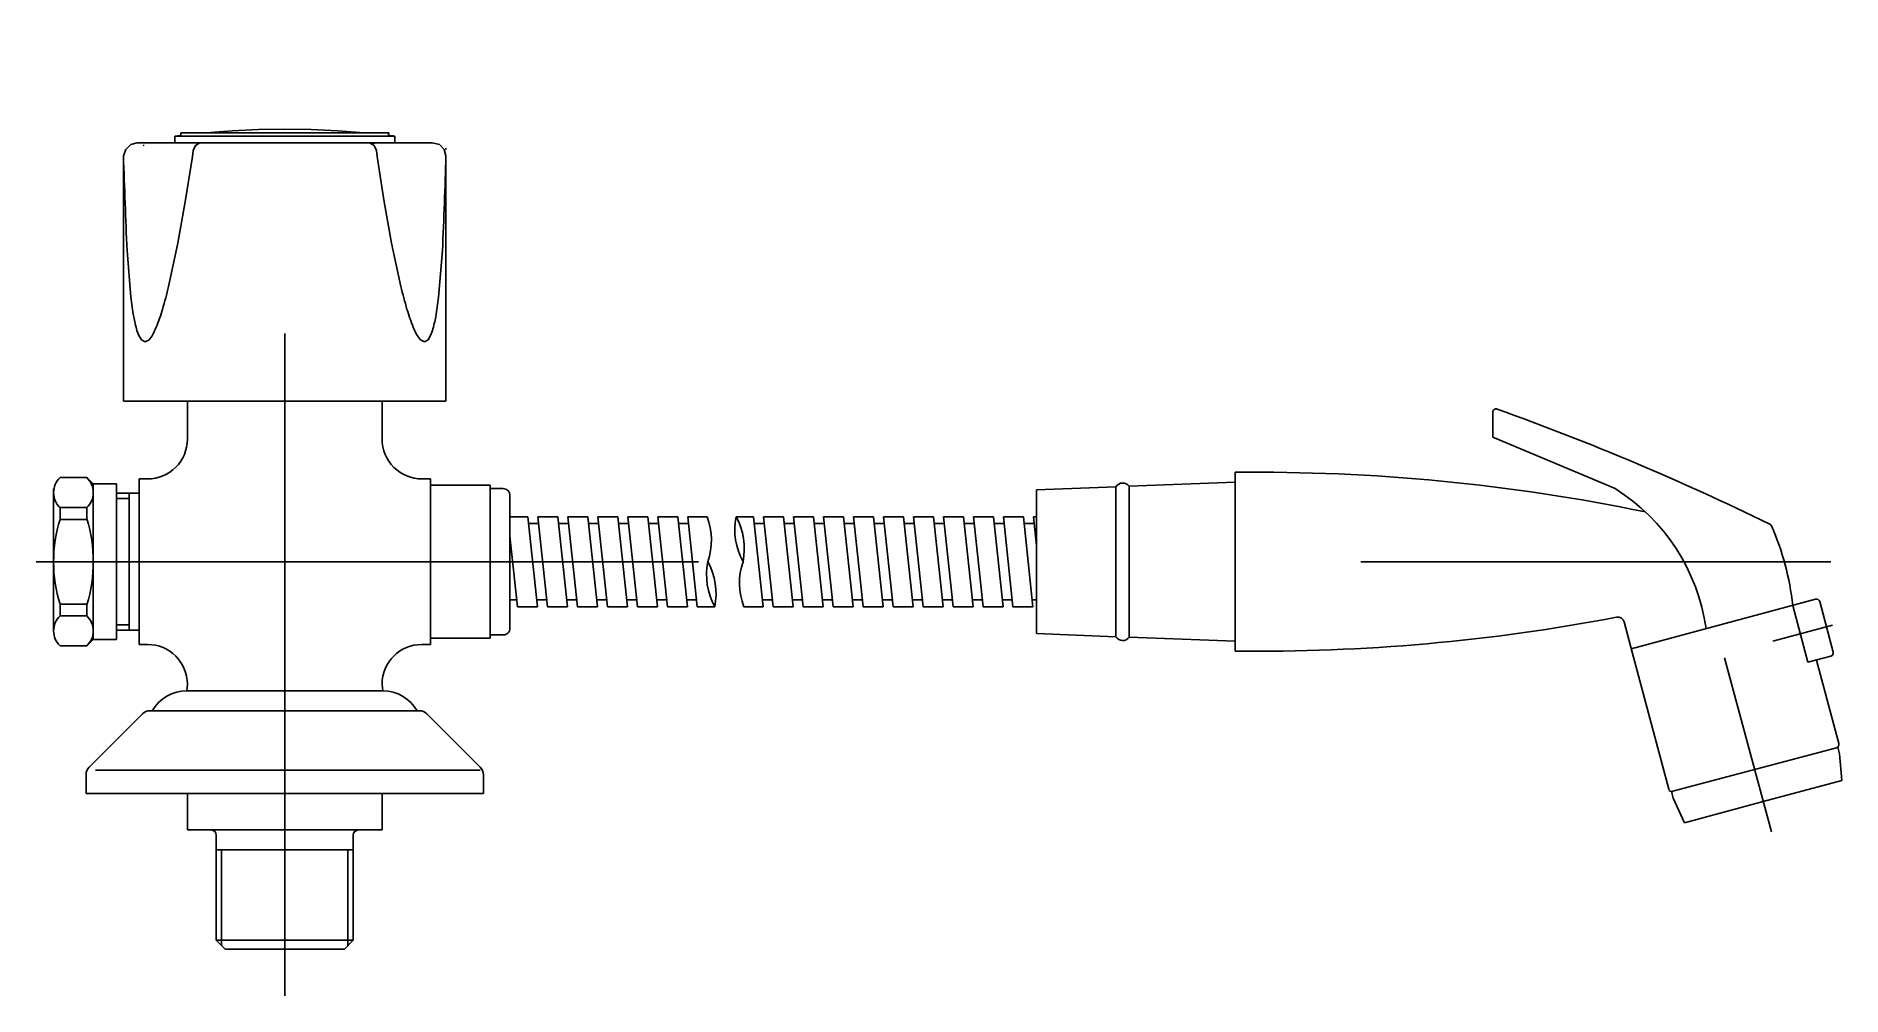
# Model space of a CAD drawing. Extents: x 32.786 to 33.059, y -0.015 to 0.13.
import ezdxf

# ---------------------------------------------------------------- set-up
doc = ezdxf.new("R2010")
doc.units = 0
doc.header["$LTSCALE"] = 0.2
doc.header["$MEASUREMENT"] = 0
doc.linetypes.add('AXES', pattern=[0.54, 0.3, -0.08, 0.08, -0.08])
doc.linetypes.add('CONTINU', pattern=[0])
doc.layers.get('0').update_dxf_attribs({"linetype": 'CONTINUOUS'})
doc.layers.add('DECA_EIXOS', color=5, linetype='AXES')

msp = doc.modelspace()

# ---------------------------------------------------------------- linework, layer by layer
at = {"linetype": 'CONTINU'}
for points in [[(32.80822, 0.11541), (32.80733, 0.1153)], [(32.80733, 0.1153), (32.80807, 0.11539)], [(32.82392, 0.1153), (32.80733, 0.1153)], [(32.80733, 0.1153), (32.80733, 0.1143)], [(32.80822, 0.1153), (32.80822, 0.1158)], [(32.81215, 0.1158), (32.80822, 0.1158)], [(32.80822, 0.1158), (32.82392, 0.1158)], [(32.82392, 0.11635), (32.81995, 0.11629), (32.81599, 0.11611), (32.81204, 0.1158)], [(32.83593, 0.1158), (32.83193, 0.1161), (32.82793, 0.11629), (32.82392, 0.11635)], [(32.82392, 0.1158), (32.83962, 0.1158)], [(32.83593, 0.1158), (32.82392, 0.1158)], [(32.84052, 0.1153), (32.82392, 0.1153)], [(32.83962, 0.1158), (32.83618, 0.1158)], [(32.83962, 0.1158), (32.83955, 0.1153)], [(32.83955, 0.1153), (32.84, 0.11536)], [(32.84052, 0.1153), (32.83957, 0.11541)], [(32.83962, 0.1158), (32.83962, 0.11551)], [(32.84016, 0.11534), (32.8403, 0.11532)], [(32.84052, 0.1143), (32.84052, 0.1153)], [(32.79957, 0.1123), (32.79993, 0.1133), (32.80066, 0.11403), (32.80166, 0.1143)], [(32.79957, 0.0753), (32.79957, 0.1123)], [(32.80166, 0.1143), (32.80943, 0.1143)], [(32.80166, 0.1143), (32.80822, 0.1143)], [(32.80733, 0.1143), (32.80166, 0.1143)], [(32.80255, 0.11382), (32.80271, 0.114)], [(32.80997, 0.11222), (32.80896, 0.1057), (32.80779, 0.09913), (32.80639, 0.0926)], [(32.80733, 0.1143), (32.82392, 0.1143)], [(32.80822, 0.1143), (32.82392, 0.1143)], [(32.80967, 0.1143), (32.81061, 0.1143)], [(32.81111, 0.1143), (32.81044, 0.11389), (32.81008, 0.11311), (32.80997, 0.11222)], [(32.81149, 0.1143), (32.81111, 0.1143)], [(32.82392, 0.1143), (32.81111, 0.1143)], [(32.82392, 0.1143), (32.81162, 0.1143)], [(32.82392, 0.1143), (32.83674, 0.1143)], [(32.82392, 0.1143), (32.83622, 0.1143)], [(32.83962, 0.1143), (32.82392, 0.1143)], [(32.83635, 0.1143), (32.83674, 0.1143)], [(32.83635, 0.1143), (32.83818, 0.1143)], [(32.83787, 0.11222), (32.83776, 0.11311), (32.83741, 0.11389), (32.83674, 0.1143)], [(32.83818, 0.1143), (32.83674, 0.1143)], [(32.83818, 0.1143), (32.83688, 0.11421)], [(32.84146, 0.0926), (32.84006, 0.09913), (32.83889, 0.1057), (32.83787, 0.11222)], [(32.83818, 0.1143), (32.84619, 0.1143)], [(32.83962, 0.1143), (32.84619, 0.1143)], [(32.84619, 0.1143), (32.84727, 0.11403), (32.848, 0.1133), (32.84827, 0.1123)], [(32.84822, 0.1135), (32.84827, 0.1133)], [(32.84827, 0.1123), (32.84827, 0.0753)], [(32.79957, 0.0753), (32.82392, 0.0753)], [(32.80719, 0.0753), (32.79957, 0.0753)], [(32.80342, 0.0753), (32.79957, 0.0753)], [(32.82392, 0.0753), (32.80342, 0.0753)], [(32.80922, 0.06953), (32.80922, 0.0753)], [(32.82392, 0.0753), (32.84827, 0.0753)], [(32.84442, 0.0753), (32.82392, 0.0753)], [(32.83862, 0.06956), (32.83862, 0.0753)], [(32.84827, 0.0753), (32.84021, 0.0753)], [(32.84827, 0.0753), (32.84442, 0.0753)], [(33.00631, 0.0736), (33.00631, 0.06986)], [(33.02481, 0.06207), (33.00631, 0.06986)], [(32.79, 0.06373), (32.79404, 0.06373)], [(32.79404, 0.06373), (32.79502, 0.06278)], [(32.79502, 0.06278), (32.79502, 0.0511)], [(32.79502, 0.06278), (32.79852, 0.06278)], [(32.79852, 0.06136), (32.79852, 0.06278)], [(32.80192, 0.06353), (32.80322, 0.06353)], [(32.80192, 0.03853), (32.80192, 0.06353)], [(32.84466, 0.06353), (32.84592, 0.06353)], [(32.84592, 0.06136), (32.84592, 0.06353)], [(32.96742, 0.06304), (32.95142, 0.06242)], [(32.96742, 0.06453), (32.96742, 0.03753)], [(32.78902, 0.04058), (32.78902, 0.06203)], [(32.79852, 0.06136), (32.80192, 0.06136)], [(32.79852, 0.03928), (32.79852, 0.06136)], [(32.79852, 0.06056), (32.80042, 0.06056)], [(32.80042, 0.0407), (32.80042, 0.06136)], [(32.84592, 0.06259), (32.85492, 0.06259)], [(32.84592, 0.06259), (32.84592, 0.03947)], [(32.85492, 0.06259), (32.85492, 0.03947)], [(32.85492, 0.06209), (32.85692, 0.06209)], [(32.85492, 0.04203), (32.85492, 0.06003)], [(32.85792, 0.06109), (32.85792, 0.04097)], [(32.94942, 0.06234), (32.93742, 0.06188)], [(32.93742, 0.06188), (32.93742, 0.04087)], [(32.93742, 0.06188), (32.93742, 0.04017)], [(32.94942, 0.06234), (32.94942, 0.05826)], [(32.95142, 0.06242), (32.95142, 0.06019)], [(32.95142, 0.06019), (32.95142, 0.03963)], [(32.79, 0.05921), (32.79404, 0.05921)], [(32.79, 0.05921), (32.79, 0.05743)], [(32.79, 0.05743), (32.79407, 0.05743)], [(32.79404, 0.05921), (32.79404, 0.05753)], [(32.85792, 0.05783), (32.86062, 0.05783)], [(32.86062, 0.05783), (32.86208, 0.04423)], [(32.86213, 0.05783), (32.86515, 0.05783)], [(32.86213, 0.05783), (32.86359, 0.04423)], [(32.86515, 0.05783), (32.8666, 0.04423)], [(32.86666, 0.05783), (32.86967, 0.05783)], [(32.86666, 0.05783), (32.86811, 0.04423)], [(32.86967, 0.05783), (32.87113, 0.04423)], [(32.87118, 0.05783), (32.8742, 0.05783)], [(32.87118, 0.05783), (32.87264, 0.04423)], [(32.8742, 0.05783), (32.87565, 0.04423)], [(32.87571, 0.05783), (32.87872, 0.05783)], [(32.87571, 0.05783), (32.87716, 0.04423)], [(32.87872, 0.05783), (32.88018, 0.04423)], [(32.88023, 0.05783), (32.88325, 0.05783)], [(32.88023, 0.05783), (32.88169, 0.04423)], [(32.88325, 0.05783), (32.88471, 0.04423)], [(32.88476, 0.05783), (32.88769, 0.05783)], [(32.88476, 0.05783), (32.88621, 0.04423)], [(32.89472, 0.05783), (32.89208, 0.05783)], [(32.89617, 0.04423), (32.89472, 0.05783)], [(32.89924, 0.05783), (32.89622, 0.05783)], [(32.89768, 0.04423), (32.89622, 0.05783)], [(32.9007, 0.04423), (32.89924, 0.05783)], [(32.90377, 0.05783), (32.90075, 0.05783)], [(32.90221, 0.04423), (32.90075, 0.05783)], [(32.90522, 0.04423), (32.90377, 0.05783)], [(32.90829, 0.05783), (32.90528, 0.05783)], [(32.90673, 0.04423), (32.90528, 0.05783)], [(32.90975, 0.04423), (32.90829, 0.05783)], [(32.91282, 0.05783), (32.9098, 0.05783)], [(32.91126, 0.04423), (32.9098, 0.05783)], [(32.91427, 0.04423), (32.91282, 0.05783)], [(32.91734, 0.05783), (32.91433, 0.05783)], [(32.91578, 0.04423), (32.91433, 0.05783)], [(32.9188, 0.04423), (32.91734, 0.05783)], [(32.92031, 0.04423), (32.91885, 0.05783)], [(32.92187, 0.05783), (32.91885, 0.05783)], [(32.92332, 0.04423), (32.92187, 0.05783)], [(32.92483, 0.04423), (32.92338, 0.05783)], [(32.9264, 0.05783), (32.92338, 0.05783)], [(32.92785, 0.04423), (32.9264, 0.05783)], [(32.93092, 0.05783), (32.9279, 0.05783)], [(32.92936, 0.04423), (32.9279, 0.05783)], [(32.93238, 0.04423), (32.93092, 0.05783)], [(32.93545, 0.05783), (32.93243, 0.05783)], [(32.93388, 0.04423), (32.93243, 0.05783)], [(32.9369, 0.04423), (32.93545, 0.05783)], [(32.93742, 0.05783), (32.93696, 0.05783)], [(32.93742, 0.05347), (32.93696, 0.05783)], [(32.94942, 0.05826), (32.94942, 0.03971)], [(32.85792, 0.05487), (32.85906, 0.04423)], [(32.86073, 0.05679), (32.86224, 0.05679)], [(32.86526, 0.05679), (32.86677, 0.05679)], [(32.86978, 0.05679), (32.87129, 0.05679)], [(32.87431, 0.05679), (32.87582, 0.05679)], [(32.87884, 0.05679), (32.88034, 0.05679)], [(32.88336, 0.05679), (32.88487, 0.05679)], [(32.89634, 0.05679), (32.89483, 0.05679)], [(32.90086, 0.05679), (32.89935, 0.05679)], [(32.90539, 0.05679), (32.90388, 0.05679)], [(32.90991, 0.05679), (32.9084, 0.05679)], [(32.91444, 0.05679), (32.91293, 0.05679)], [(32.91896, 0.05679), (32.91745, 0.05679)], [(32.92349, 0.05679), (32.92198, 0.05679)], [(32.92801, 0.05679), (32.92651, 0.05679)], [(32.93254, 0.05679), (32.93103, 0.05679)], [(32.93707, 0.05679), (32.93556, 0.05679)], [(32.79499, 0.03928), (32.79502, 0.0511)], [(32.79, 0.04463), (32.79407, 0.04463)], [(32.79, 0.04285), (32.79, 0.04463)], [(32.79404, 0.04285), (32.79404, 0.04452)], [(32.85792, 0.04526), (32.85895, 0.04526)], [(32.85906, 0.04423), (32.86208, 0.04423)], [(32.86197, 0.04526), (32.86347, 0.04526)], [(32.86359, 0.04423), (32.8666, 0.04423)], [(32.86649, 0.04526), (32.868, 0.04526)], [(32.86811, 0.04423), (32.87113, 0.04423)], [(32.87102, 0.04526), (32.87253, 0.04526)], [(32.87264, 0.04423), (32.87565, 0.04423)], [(32.87554, 0.04526), (32.87705, 0.04526)], [(32.87716, 0.04423), (32.88018, 0.04423)], [(32.88007, 0.04526), (32.88158, 0.04526)], [(32.88169, 0.04423), (32.88471, 0.04423)], [(32.88459, 0.04526), (32.8861, 0.04526)], [(32.88621, 0.04423), (32.88885, 0.04423)], [(32.89617, 0.04423), (32.89324, 0.04423)], [(32.89757, 0.04526), (32.89606, 0.04526)], [(32.9007, 0.04423), (32.89768, 0.04423)], [(32.90209, 0.04526), (32.90059, 0.04526)], [(32.90522, 0.04423), (32.90221, 0.04423)], [(32.90662, 0.04526), (32.90511, 0.04526)], [(32.90975, 0.04423), (32.90673, 0.04423)], [(32.91115, 0.04526), (32.90964, 0.04526)], [(32.91427, 0.04423), (32.91126, 0.04423)], [(32.91567, 0.04526), (32.91416, 0.04526)], [(32.9188, 0.04423), (32.91578, 0.04423)], [(32.9202, 0.04526), (32.91869, 0.04526)], [(32.92332, 0.04423), (32.92031, 0.04423)], [(32.92472, 0.04526), (32.92321, 0.04526)], [(32.92785, 0.04423), (32.92483, 0.04423)], [(32.92925, 0.04526), (32.92774, 0.04526)], [(32.93238, 0.04423), (32.92936, 0.04423)], [(32.93377, 0.04526), (32.93227, 0.04526)], [(32.9369, 0.04423), (32.93388, 0.04423)], [(32.93742, 0.04526), (32.93679, 0.04526)], [(33.0272, 0.0379), (33.05507, 0.04537)], [(33.05161, 0.04444), (33.05391, 0.03585)], [(33.05568, 0.04502), (33.05772, 0.03739)], [(32.79, 0.04285), (32.79404, 0.04285)], [(32.79852, 0.0415), (32.80042, 0.0415)], [(33.02617, 0.04193), (33.02719, 0.03813)], [(32.79, 0.03833), (32.79404, 0.03833)], [(32.79404, 0.03833), (32.79499, 0.03928)], [(32.79499, 0.03928), (32.79852, 0.03928)], [(32.79852, 0.0407), (32.80192, 0.0407)], [(32.80192, 0.03853), (32.80322, 0.03853)], [(32.84462, 0.03853), (32.84592, 0.03853)], [(32.84592, 0.03853), (32.84592, 0.0407)], [(32.84592, 0.03947), (32.85492, 0.03947)], [(32.85492, 0.03997), (32.85692, 0.03997)], [(32.93742, 0.04017), (32.94942, 0.03971)], [(32.95142, 0.03963), (32.96742, 0.03902)], [(33.02719, 0.03813), (33.03289, 0.01668)], [(33.05391, 0.03585), (33.05737, 0.03677)], [(33.0552, 0.03619), (33.05858, 0.02356)], [(32.80912, 0.03153), (32.80922, 0.03253)], [(32.80912, 0.03153), (32.83873, 0.03153)], [(32.83873, 0.03153), (32.83862, 0.03253)], [(32.79439, 0.02), (32.80245, 0.02806)], [(32.80358, 0.02853), (32.84426, 0.02853)], [(32.85345, 0.02), (32.84539, 0.02806)], [(33.05823, 0.02295), (33.0333, 0.01631)], [(33.05841, 0.02304), (33.05868, 0.02203)], [(33.05868, 0.02203), (33.05903, 0.01799)], [(32.79534, 0.01953), (32.85345, 0.01953)], [(32.79392, 0.01603), (32.79392, 0.01887)], [(32.85392, 0.01603), (32.85392, 0.01887)], [(33.04716, 0.01481), (33.05903, 0.01799)], [(32.79392, 0.01603), (32.85392, 0.01603)], [(32.80922, 0.01053), (32.80922, 0.01603)], [(32.83862, 0.01053), (32.83862, 0.01603)], [(33.0333, 0.01631), (33.03357, 0.01531)], [(33.03357, 0.01531), (33.03528, 0.01162)], [(33.04716, 0.01481), (33.03528, 0.01162)], [(32.80922, 0.01053), (32.83862, 0.01053)], [(32.81359, -0.00614), (32.81359, 0.00973)], [(32.83425, -0.00614), (32.83425, 0.00973)], [(32.81359, 0.00753), (32.83345, 0.00753)], [(32.81439, -0.00694), (32.81439, 0.00753)], [(32.83345, 0.00753), (32.83425, 0.00753)], [(32.83345, -0.00694), (32.83345, 0.00753)], [(32.81359, -0.00614), (32.83425, -0.00614)], [(32.81359, -0.00614), (32.81492, -0.00747)], [(32.81492, -0.00747), (32.83292, -0.00747)], [(32.83292, -0.00747), (32.83425, -0.00614)]]:
    msp.add_lwpolyline(points, dxfattribs=at)
for points in [[(32.80069, 0.09099), (32.80012, 0.09805, -0.003395), (32.79957, 0.1123)], [(32.84827, 0.1123, -0.003394), (32.84773, 0.09805), (32.84715, 0.09099)], [(32.80283, 0.08422), (32.80228, 0.08453), (32.80189, 0.0852), (32.80161, 0.08596, -0.030279), (32.80112, 0.08803, -0.015942), (32.80069, 0.09099)], [(32.80639, 0.0926, -0.01356), (32.80546, 0.08914, -0.025039), (32.80452, 0.08643, -0.036486), (32.80389, 0.08514), (32.80343, 0.08454), (32.80283, 0.08422)], [(32.84501, 0.08422), (32.84441, 0.08454), (32.84396, 0.08514, -0.036486), (32.84332, 0.08643, -0.025039), (32.84238, 0.08914, -0.01356), (32.84146, 0.0926)], [(32.84715, 0.09099, -0.015948), (32.84672, 0.08803, -0.030279), (32.84623, 0.08596), (32.84595, 0.0852), (32.84556, 0.08453), (32.84501, 0.08422)], [(33.00698, 0.07407, 0.518784), (33.00631, 0.0736)], [(33.04817, 0.05669, 0.027969), (33.00698, 0.07407)], [(32.80322, 0.06353, 0.414215), (32.80922, 0.06953)], [(32.83862, 0.06956, 0.417631), (32.84466, 0.06353)], [(32.79, 0.06373, 0.434036), (32.79, 0.05921)], [(32.79404, 0.05921, 0.434042), (32.79404, 0.06373)], [(32.95142, 0.06242, 0.537394), (32.94942, 0.06234)], [(33.02938, 0.05854, 0.053815), (32.96742, 0.06453)], [(32.85792, 0.06109, 0.4138), (32.85692, 0.06209)], [(33.03854, 0.04094, 0.220119), (33.02481, 0.06207)], [(32.79, 0.05743, 0.0762), (32.78902, 0.05103)], [(32.79502, 0.05095, 0.075869), (32.79404, 0.05753)], [(32.88781, 0.05103, 0.175194), (32.88769, 0.05783)], [(32.89208, 0.05783, 0.177305), (32.89312, 0.05103)], [(32.89312, 0.05103, 0.177305), (32.89208, 0.05783)], [(33.0484, 0.05644, 0.176367), (33.04817, 0.05669)], [(33.05161, 0.04444, 0.078097), (33.0484, 0.05644)], [(32.78902, 0.05103, 0.07622), (32.79, 0.04463)], [(32.79404, 0.04452, 0.075869), (32.79502, 0.0511)], [(32.88781, 0.05103, 0.177304), (32.88885, 0.04423)], [(32.88885, 0.04423, 0.177305), (32.88781, 0.05103)], [(32.89312, 0.05103, 0.175194), (32.89324, 0.04423)], [(33.05568, 0.04502, 0.414229), (33.05507, 0.04537)], [(32.79, 0.04285, 0.434035), (32.79, 0.03833)], [(32.79404, 0.03833, 0.434035), (32.79404, 0.04285)], [(32.85692, 0.03997, 0.414397), (32.85792, 0.04097)], [(32.96742, 0.03753, 0.049978), (33.02502, 0.04265)], [(33.02617, 0.04193, 0.39292), (33.02502, 0.04265)], [(32.80922, 0.03253, 0.414208), (32.80322, 0.03853)], [(32.84462, 0.03853, 0.41421), (32.83862, 0.03253)], [(32.94942, 0.03971, 0.537394), (32.95142, 0.03963)], [(33.05737, 0.03677, 0.414204), (33.05772, 0.03739)], [(32.80912, 0.03153, 0.267943), (32.80392, 0.02853)], [(32.84392, 0.02853, 0.267943), (32.83873, 0.03153)], [(32.80358, 0.02853, 0.19891), (32.80245, 0.02806)], [(32.84539, 0.02806, 0.198911), (32.84426, 0.02853)], [(33.05823, 0.02295, 0.414223), (33.05858, 0.02356)], [(32.79439, 0.02, 0.198536), (32.79392, 0.01887)], [(32.85392, 0.01887, 0.198535), (32.85345, 0.02)], [(33.03289, 0.01668, 0.414232), (33.0335, 0.01632)], [(32.81359, 0.00973, 0.414187), (32.81279, 0.01053)], [(32.83505, 0.01053, 0.414141), (32.83425, 0.00973)]]:
    msp.add_lwpolyline(points, format="xyb", dxfattribs=at)
at = {"layer": 'DECA_EIXOS'}
for points in [[(32.82392, -0.01453), (32.82392, 0.1304)], [(32.78638, 0.05103), (33.05735, 0.05103)], [(33.04862, 0.03904), (33.05763, 0.04145)], [(33.04133, 0.03654), (33.04839, 0.01022)]]:
    msp.add_lwpolyline(points, dxfattribs=at)

doc.saveas('drawing.dxf')
